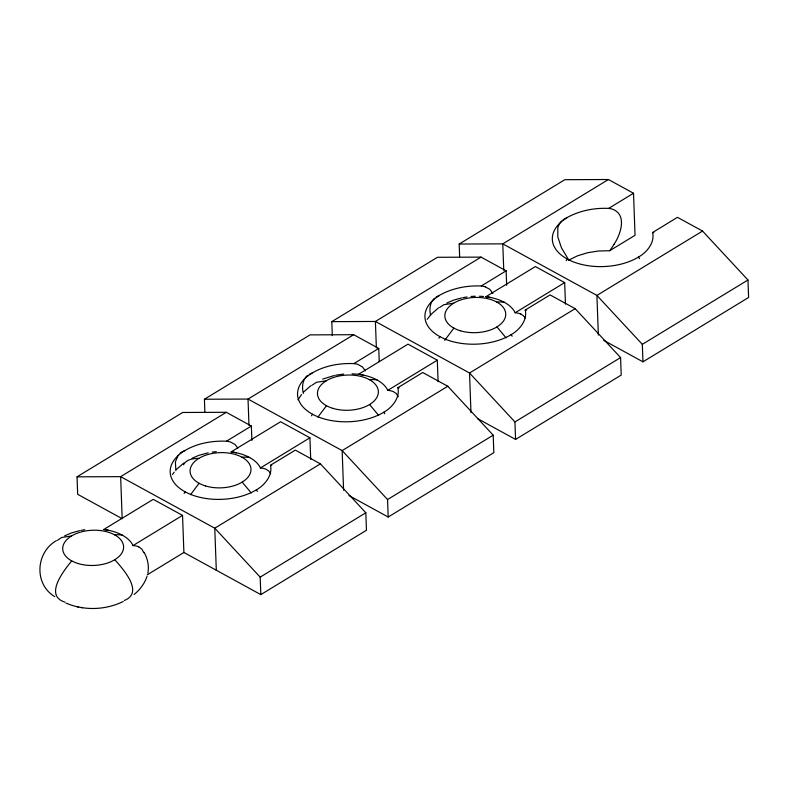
<?xml version="1.0" encoding="UTF-8"?>
<svg xmlns="http://www.w3.org/2000/svg" width="788" height="788" viewBox="0 0 788 788"><rect width="100%" height="100%" fill="white"/><g stroke="black" fill="none" stroke-linecap="round" stroke-linejoin="round"><path stroke-width="1.18" d="M147.849 573.162C149.208 565.971 147.711 558.515 143.997 552.24M438.886 338.219L439.871 336.634A50.383 29.107 -2.1 0 0 511.087 334.673C519.666 329.965 527.665 319.849 525.222 310.068L550.083 294.919L575.171 308.66L620.58 357.585L621.22 375.068L515.579 439.428L477.429 418.536M147.021 576.363C144.637 583.534 139.949 589.759 134.108 594.487M613.96 244.398C620.599 234.578 627.465 214.937 612.631 209.234A52.215 30.604 -61.3 0 0 608.641 208.406C593.689 207.677 578.471 210.928 565.479 218.434M184.126 493.406L185.111 491.82A50.383 29.107 -2.1 0 1 184.727 450.647C197.227 443.23 212.12 440.64 226.501 441.191A52.215 30.604 -61.3 0 1 230.5 442.009L234.932 444.402L237.799 447.998M311.506 415.808L312.491 414.232A50.383 29.107 -2.1 0 1 312.107 373.049C324.607 365.632 339.5 363.041 353.881 363.593A52.215 30.604 -61.3 0 1 357.88 364.411L362.49 366.962L365.396 370.862M566.267 260.621L567.252 259.035A50.383 29.107 -2.1 0 1 566.867 217.862M297.982 399.821L301.558 394.561M190.529 494.706L199.108 483.3M317.909 417.108L326.488 405.702M444.718 340.367L453.868 328.113M183.476 464.713C186.401 459.276 193.306 458.439 198.871 458.389M172.434 474.504L174.178 472.15M427.195 319.307L431.115 314.314L438.532 307.872M178.226 455.1L175.399 461.896L175.852 470.692M71.728 560.898C63.976 570.364 43.704 595.718 65.03 602.15M306.039 376.999C302.09 381.431 302.04 387.942 303.301 393.439M306.187 376.831L306.808 376.211M176.354 469.5L183.771 463.058M303.735 391.902L311.152 385.47M561.568 221.024L559.224 224.028L557.796 227.762L557.796 236.902L561.45 247.806L568.778 260.099L577.466 255.834L587.641 252.721L598.466 251.008L609.715 250.722L635.049 235.287L633.513 193.257L608.425 179.516L564.819 179.694L459.177 244.044L459.65 256.868M306.965 376.063L307.635 375.502M434.513 298.327C429.667 302.513 429.273 309.654 430.612 315.505M57.425 540.332L61.671 537.495L71.491 535.988M312.186 385.145L316.431 382.308L326.252 380.801M439.566 307.547L443.811 304.71L453.632 303.203M180.078 453.228L182.038 451.888M56.391 540.657C35.647 552.398 33.815 584.233 54.825 596.674M563.085 219.793L563.637 219.428M436.069 297.145L436.798 296.702M185.111 491.82A50.383 29.107 -2.1 0 0 256.327 489.86C264.876 485.172 272.875 475.085 270.471 465.334A52.215 30.604 -61.3 0 1 271.742 465.432M312.491 414.232A50.383 29.107 -2.1 0 0 383.707 412.262C392.247 407.573 400.235 397.526 397.861 387.775A52.215 30.604 -61.3 0 1 399.122 387.844M567.252 259.035A50.383 29.107 -2.1 0 0 638.467 257.075C646.997 252.327 655.015 242.448 652.602 232.509L677.463 217.33L702.551 231.061L747.96 279.996L748.6 297.48L642.959 361.83L603.746 340.357M226.284 412.301L120.643 476.651L122.179 518.691L77.677 494.312L77.037 476.829L182.678 412.479L226.284 412.301L251.372 426.042L251.894 440.453M204.88 412.055L204.417 399.24L310.058 334.88L353.664 334.703L378.752 348.444L379.235 361.653M332.309 335.629L331.797 321.642L437.439 257.292L481.044 257.115L506.132 270.845L506.664 285.266M353.664 334.703L248.023 399.063L204.417 399.24M481.044 257.115L375.403 321.465L331.797 321.642M608.425 179.516L502.783 243.866L459.177 244.044M226.501 441.191L251.372 426.042M353.881 363.593L378.752 348.444M438.492 295.855C451.347 288.388 466.466 285.325 481.261 285.995L506.132 270.845M608.641 208.406L633.513 193.257M520.888 314.038A46.088 27.019 -61.3 0 0 515.175 312.787A41.203 23.807 -2.1 0 0 485.891 296.702L535.377 266.561L564.681 282.606L565.469 304.148M182.54 515.391L153.236 499.346L103.75 529.487A41.203 23.807 -2.1 0 1 133.054 545.532L182.54 515.391L183.899 552.486L260.818 594.615L366.459 530.265L365.819 512.781L320.411 463.846L295.323 450.115L270.461 465.255M309.92 437.793L280.617 421.747L231.13 451.888A41.203 23.807 -2.1 0 1 260.434 467.944L309.92 437.793L310.708 459.335M438.089 381.737L437.301 360.195L387.814 390.346A41.203 23.807 -2.1 0 0 358.51 374.3L352.039 373.808M515.194 312.747L564.681 282.606M397.841 387.706L422.703 372.517L447.791 386.258L493.199 435.183L493.84 452.667L388.198 517.017L348.986 495.544M320.411 463.846L214.769 528.206L120.643 476.651L77.037 476.829M447.791 386.258L342.15 450.608L248.023 399.063L248.988 425.481M575.171 308.66L469.53 373.01L375.403 321.465L376.369 347.882M702.551 231.061L596.91 295.421L502.783 243.866L503.749 270.294M147.159 574.866L183.899 552.486M260.818 594.615L260.178 577.131L365.819 512.781M388.198 517.017L387.558 499.533L493.199 435.183M515.579 439.428L514.938 421.944L620.58 357.585M642.959 361.83L642.318 344.346L747.96 279.996M563.814 219.31L564.907 218.7M309.231 374.399L312.107 373.049M436.976 296.593L438.295 295.933M182.402 451.682L184.727 450.647M446.757 303.065L453.671 300.12L461.768 297.874M191.996 458.261L198.911 455.316L208.199 452.834M64.616 535.85L71.531 532.905L79.627 530.659M123.204 601.52C105.533 610.168 84.109 610.848 66.005 603.096M322.676 379.117L334.388 375.472M124.248 600.515C144.549 592.556 122.78 568.778 114.802 559.707M462.96 297.647L466.939 296.928M335.58 375.246L343.666 374.044M80.819 530.432L84.799 529.713M212.179 452.125L216.286 451.632M471.047 296.446L475.233 296.209M479.419 296.219L483.536 296.475M76.909 606.671L78.633 607.006M81.115 607.459L82.445 607.725M485.25 286.822L489.87 289.363L492.884 293.51M520.858 314.077L523.291 315.614L525.153 317.988M138.718 546.862L141.978 549.246L143.721 552.674M437.301 360.195L407.997 344.149L358.51 374.3A45.31 26.556 -61.3 0 1 363.534 375.334M642.318 344.346L596.91 295.421L598.358 335.058M514.938 421.944L469.53 373.01L470.978 412.646M387.558 499.533L342.15 450.608L343.598 490.244M260.178 577.131L214.769 528.206L216.306 570.236M496.942 326.921L506.063 337.835M369.562 404.52L378.683 415.434M242.182 482.108L251.303 493.022M638.467 257.075L639.541 258.602M511.087 334.673L512.161 336.2M383.707 412.262L384.78 413.789M256.327 489.86L257.4 491.387M270.668 473.775L268.954 471.214L266.098 469.274A46.088 27.019 -61.3 0 0 260.414 467.974M398.295 396.807L396.334 393.616L393.478 391.675A46.088 27.019 -61.3 0 0 387.794 390.385M652.602 232.47L652.602 232.509A52.215 30.604 -61.3 0 1 653.882 232.647M114.555 534.835A79.716 46.719 -61.3 0 1 122.298 535.101M133.034 545.572A46.088 27.019 -61.3 0 1 138.747 546.823M103.73 529.536A45.31 26.556 -61.3 0 1 108.774 530.521M241.936 457.237A79.716 46.719 -61.3 0 1 249.678 457.513M231.111 451.938A45.31 26.556 -61.3 0 1 236.154 452.923M496.696 302.05A79.716 46.719 -61.3 0 1 504.438 302.316M485.871 296.751A45.31 26.556 -61.3 0 1 490.579 297.618M568.394 260.336A49.861 28.811 -2.1 0 1 568.778 260.099M613.97 244.408A54.431 31.904 -61.3 0 1 609.715 250.722M369.316 379.649A79.716 46.719 -61.3 0 1 377.058 379.914M439.871 336.634A50.383 29.107 -2.1 0 1 439.487 295.451M525.212 310.078A52.215 30.604 -61.3 0 1 526.502 310.245M481.261 286.005A52.215 30.604 -61.3 0 1 485.26 286.822M78.061 563.519A30.476 17.612 -2.1 0 0 123.608 547.01A30.476 17.612 -2.1 0 0 77.776 533.013A30.476 17.612 -2.1 0 0 78.061 563.519M205.441 485.92A30.476 17.612 -2.1 0 0 250.988 469.412A30.476 17.612 -2.1 0 0 205.156 455.415A30.476 17.612 -2.1 0 0 205.441 485.92M460.202 330.733A30.476 17.612 -2.1 0 0 505.748 314.225A30.476 17.612 -2.1 0 0 459.916 300.228A30.476 17.612 -2.1 0 0 460.202 330.733M332.822 408.332A30.476 17.612 -2.1 0 0 378.368 391.813A30.476 17.612 -2.1 0 0 332.536 377.826A30.476 17.612 -2.1 0 0 332.822 408.332"/></g></svg>
